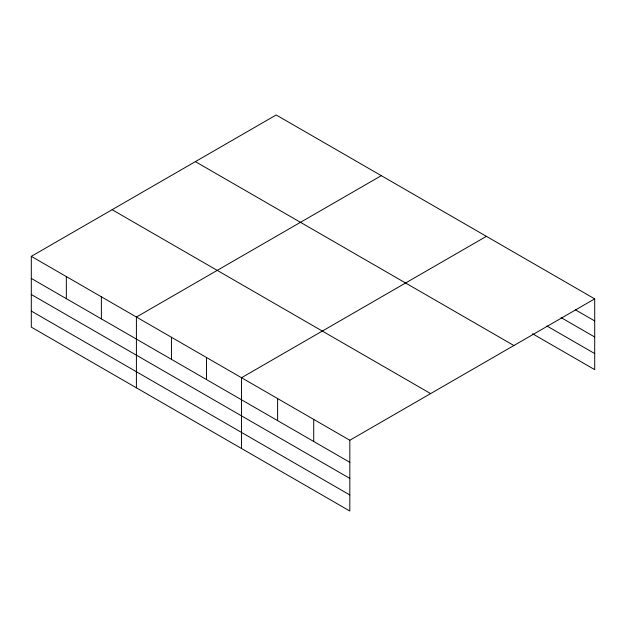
<?xml version="1.0" encoding="UTF-8"?>
<svg xmlns="http://www.w3.org/2000/svg" width="626" height="626" viewBox="0 0 626 626"><rect width="100%" height="100%" fill="white"/><g stroke="black" fill="none" stroke-linecap="round" stroke-linejoin="round"><path stroke-width="0.94" d="M349.817 478.397L349.817 440.25L31.3 256.355L31.3 327.132L349.817 511.027L349.817 478.397L31.3 294.502M532.577 333.775L594.7 369.645L594.7 298.868L276.183 114.973L31.3 256.355M381.297 175.656L136.405 317.046L136.405 387.823M486.402 236.338L241.519 377.728L241.519 448.506M349.817 440.25L594.7 298.868M575.388 309.792L594.7 320.935M561.123 317.625L594.7 337.007M546.85 325.943L594.7 353.573M195.375 161.633L513.883 345.521M112.117 209.702L430.625 393.59M31.3 278.429L349.817 462.317M31.3 311.059L349.817 494.955M313.712 419.404L313.712 441.479M277.615 398.566L277.615 420.641M206.478 357.501L206.478 379.567M171.446 337.273L171.446 359.34M101.373 296.81L101.373 318.884M66.333 276.582L66.333 298.657"/></g></svg>
